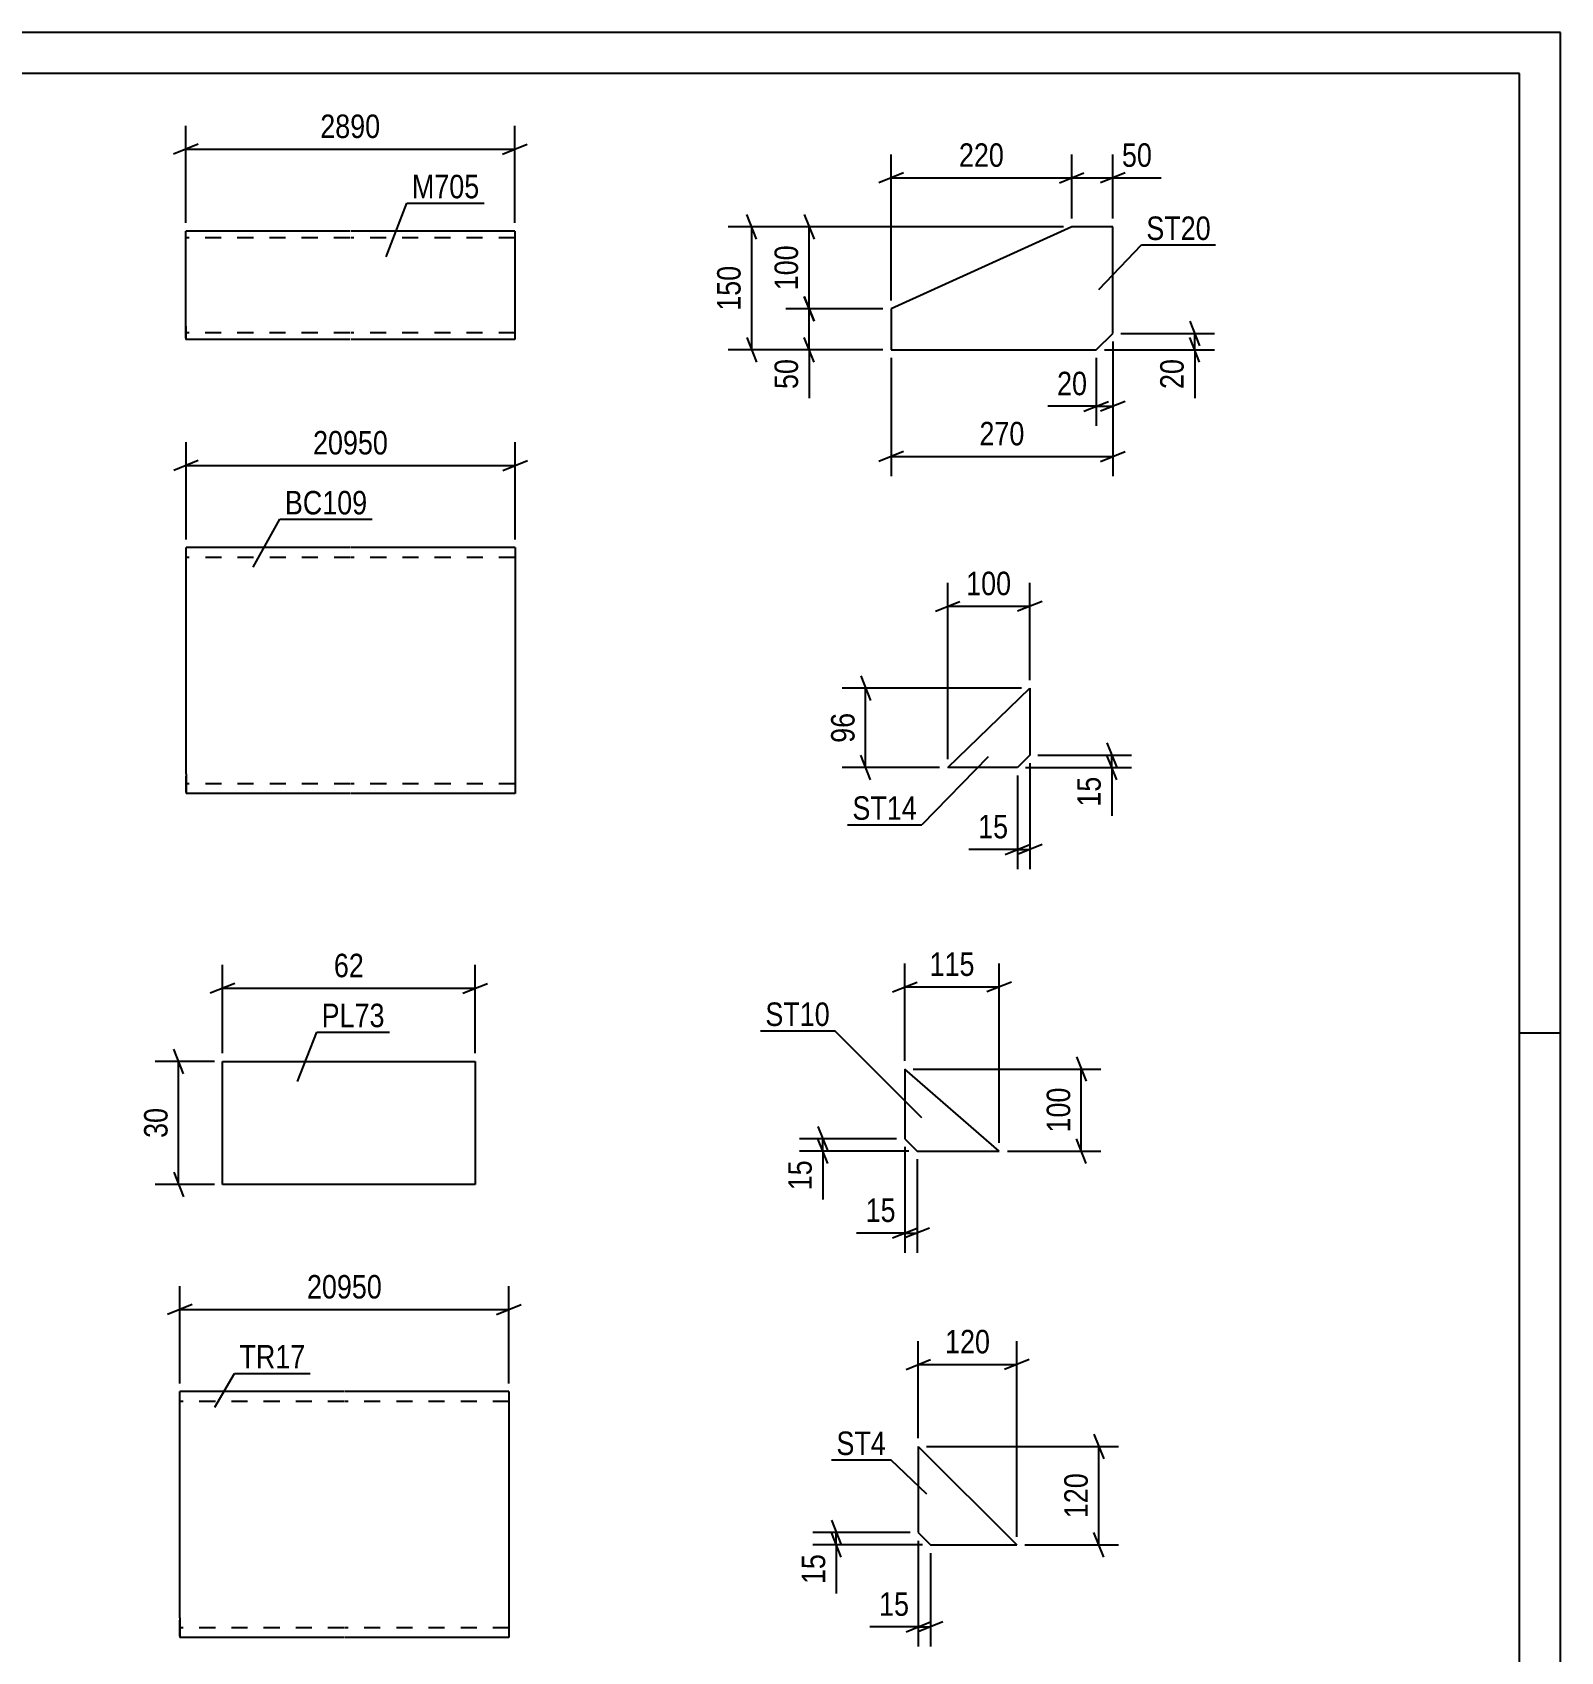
# Model space of a CAD drawing. Header units: millimetres. Extents: x 0 to 594, y 0 to 420.
# Drawn here: x 407.7 to 594, y 222.6 to 420 of the extents above; entities that cross this region are included whole.
import ezdxf

# ---------------------------------------------------------------- set-up
doc = ezdxf.new("R2010")
doc.units = ezdxf.units.MM
doc.linetypes.add('DXK_LINE_DOT2', pattern=[3.9198, 1.9599, -1.9599])
doc.styles.add('Arial Narrow', font='ARIALN.TTF', dxfattribs={"height": 0.2})

# ---------------------------------------------------------------- blocks, each defined once
blk = doc.blocks.new('Unknown-389636974-24141')
at = {"color": 5, "linetype": 'Continuous'}
for p, q in [((594, 420), (0, 420)), ((594, 0), (594, 420)), ((589, 415), (5, 415)), ((589, 5), (589, 415)), ((594, 298), (589, 298))]:
    blk.add_line(p, q, dxfattribs=at)
blk = doc.blocks.new('Part-389636974-57301 - 57300')
at = {"color": 2, "linetype": 'Continuous'}
for p, q in [((430.93, 279.54), (430.93, 294.54)), ((430.93, 294.54), (461.71, 294.54)), ((461.71, 294.54), (461.71, 279.54)), ((461.71, 279.54), (430.93, 279.54))]:
    blk.add_line(p, q, dxfattribs=at)
blk = doc.blocks.new('Part-389636974-56976 - 56975')
at = {"color": 2, "linetype": 'Continuous'}
for p, q in [((515.72, 247.59), (515.72, 237.09)), ((515.72, 247.59), (527.72, 235.59)), ((515.72, 237.09), (517.22, 235.59)), ((517.22, 235.59), (527.72, 235.59))]:
    blk.add_line(p, q, dxfattribs=at)
blk = doc.blocks.new('Part-389636974-57075 - 57074')
at = {"color": 2, "linetype": 'Continuous'}
for p, q in [((519.3, 330.38), (529.3, 340.03)), ((529.3, 340.03), (529.3, 331.88)), ((529.3, 331.88), (527.8, 330.38)), ((527.8, 330.38), (519.3, 330.38))]:
    blk.add_line(p, q, dxfattribs=at)
blk = doc.blocks.new('Part-389636974-57110 - 57109')
at = {"color": 2, "linetype": 'Continuous'}
for p, q in [((534.41, 396.3), (512.41, 386.3)), ((539.41, 396.3), (534.41, 396.3)), ((539.41, 383.3), (539.41, 396.3)), ((512.41, 386.3), (512.41, 381.3)), ((537.41, 381.3), (539.41, 383.3)), ((512.41, 381.3), (537.41, 381.3))]:
    blk.add_line(p, q, dxfattribs=at)
blk = doc.blocks.new('Part-389636974-57122 - 57121')
at = {"color": 2, "linetype": 'Continuous'}
for p, q in [((446.44, 395.77), (426.44, 395.77)), ((426.44, 384.17), (426.44, 395.77)), ((466.54, 395.77), (446.54, 395.77)), ((466.54, 395.77), (466.54, 382.57)), ((426.44, 384.17), (426.44, 382.57)), ((446.44, 382.57), (426.44, 382.57)), ((466.54, 382.57), (446.54, 382.57))]:
    blk.add_line(p, q, dxfattribs=at)
at = {"color": 7, "linetype": 'DXK_LINE_DOT2'}
for p, q in [((446.44, 394.97), (426.44, 394.97)), ((466.54, 394.97), (446.54, 394.97)), ((426.44, 382.7), (426.44, 384.17)), ((426.44, 383.37), (426.44, 383.44)), ((446.44, 383.37), (426.44, 383.37)), ((466.54, 383.37), (446.54, 383.37)), ((466.54, 383.37), (466.54, 383.44))]:
    blk.add_line(p, q, dxfattribs=at)
blk = doc.blocks.new('Part-389636974-57137 - 57136')
at = {"color": 2, "linetype": 'Continuous'}
for p, q in [((446.47, 357.19), (426.47, 357.19)), ((426.47, 329.59), (426.47, 357.19)), ((466.57, 357.19), (446.57, 357.19)), ((466.57, 357.19), (466.57, 327.19)), ((426.47, 329.59), (426.47, 327.19)), ((446.47, 327.19), (426.47, 327.19)), ((466.57, 327.19), (446.57, 327.19))]:
    blk.add_line(p, q, dxfattribs=at)
at = {"color": 7, "linetype": 'DXK_LINE_DOT2'}
for p, q in [((446.47, 355.99), (426.47, 355.99)), ((466.57, 355.99), (446.57, 355.99)), ((426.47, 327.37), (426.47, 329.59)), ((426.47, 328.39), (426.47, 328.48)), ((446.47, 328.39), (426.47, 328.39)), ((466.57, 328.39), (446.57, 328.39)), ((466.57, 328.39), (466.57, 328.48))]:
    blk.add_line(p, q, dxfattribs=at)
blk = doc.blocks.new('Part-389636974-57146 - 57145')
at = {"color": 2, "linetype": 'Continuous'}
for p, q in [((445.73, 254.28), (425.73, 254.28)), ((425.73, 226.68), (425.73, 254.28)), ((465.83, 254.28), (445.83, 254.28)), ((465.83, 254.28), (465.83, 224.28)), ((425.73, 226.68), (425.73, 224.28)), ((445.73, 224.28), (425.73, 224.28)), ((465.83, 224.28), (445.83, 224.28))]:
    blk.add_line(p, q, dxfattribs=at)
at = {"color": 7, "linetype": 'DXK_LINE_DOT2'}
for p, q in [((445.73, 253.08), (425.73, 253.08)), ((465.83, 253.08), (445.83, 253.08)), ((425.73, 224.47), (425.73, 226.68)), ((425.73, 225.48), (425.73, 225.57)), ((445.73, 225.48), (425.73, 225.48)), ((465.83, 225.48), (445.83, 225.48)), ((465.83, 225.48), (465.83, 225.57))]:
    blk.add_line(p, q, dxfattribs=at)
blk = doc.blocks.new('Part-389636974-57215 - 57214')
at = {"color": 2, "linetype": 'Continuous'}
for p, q in [((525.58, 283.61), (514.08, 293.61)), ((514.08, 293.61), (514.08, 285.11)), ((514.08, 285.11), (515.58, 283.61)), ((515.58, 283.61), (525.58, 283.61))]:
    blk.add_line(p, q, dxfattribs=at)
blk = doc.blocks.new('StraightDimension-389636974-57996 - 57300')
at = {"color": 7, "linetype": 'Continuous'}
for p, q in [((430.93, 295.54), (430.93, 306.3)), ((461.71, 295.54), (461.71, 306.3)), ((432.43, 304.05), (429.43, 302.85)), ((460.21, 302.85), (463.21, 304.05)), ((430.93, 303.45), (461.71, 303.45))]:
    blk.add_line(p, q, dxfattribs=at)
at = {"color": 0}
blk.add_wipeout([(448.75, 304.2), (448.75, 308.4), (443.89, 308.4), (443.89, 304.2)], dxfattribs=at)
at = {"color": 3, "style": 'Arial Narrow'}
blk.add_text('62', height=2.863, dxfattribs=at).set_placement((444.49, 304.8))
blk = doc.blocks.new('StraightDimension-389636974-57992 - 57300')
at = {"color": 7, "linetype": 'Continuous'}
for p, q in [((429.93, 294.54), (422.72, 294.54)), ((426.17, 293.04), (424.97, 296.04)), ((425.57, 279.54), (425.57, 294.54)), ((424.97, 281.04), (426.17, 278.04)), ((429.93, 279.54), (422.72, 279.54))]:
    blk.add_line(p, q, dxfattribs=at)
at = {"color": 0}
blk.add_wipeout([(424.82, 289.47), (420.62, 289.47), (420.62, 284.61), (424.82, 284.61)], dxfattribs=at)
at = {"color": 3, "style": 'Arial Narrow'}
blk.add_text('30', height=2.863, rotation=90.0002, dxfattribs=at).set_placement((424.22, 285.21))
blk = doc.blocks.new('StraightDimension-389636974-57644 - 56975')
at = {"color": 7, "linetype": 'Continuous'}
for p, q in [((514.72, 237.09), (502.87, 237.09)), ((505.12, 238.59), (506.32, 235.59)), ((506.32, 234.09), (505.12, 237.09)), ((505.72, 235.59), (505.72, 237.09)), ((516.22, 235.59), (502.87, 235.59))]:
    blk.add_line(p, q, dxfattribs=at)
at = {"color": 0}
blk.add_wipeout([(504.97, 235.06), (500.77, 235.06), (500.77, 230.21), (504.97, 230.21)], dxfattribs=at)
at = {"color": 7, "linetype": 'Continuous'}
blk.add_line((505.72, 235.59), (505.72, 229.68), dxfattribs=at)
blk.add_line((505.72, 235.59), (505.72, 229.68), dxfattribs=at)
at = {"color": 3, "style": 'Arial Narrow'}
blk.add_text('15', height=2.863, rotation=90.0002, dxfattribs=at).set_placement((504.37, 230.81))
blk = doc.blocks.new('StraightDimension-389636974-57636 - 56975')
at = {"color": 7, "linetype": 'Continuous'}
for p, q in [((515.72, 236.09), (515.72, 223.19)), ((517.22, 234.59), (517.22, 223.19)), ((514.22, 224.99), (517.22, 226.19)), ((518.72, 226.19), (515.72, 224.99)), ((515.72, 225.59), (517.22, 225.59))]:
    blk.add_line(p, q, dxfattribs=at)
at = {"color": 0}
blk.add_wipeout([(515.2, 226.34), (515.2, 230.54), (510.34, 230.54), (510.34, 226.34)], dxfattribs=at)
at = {"color": 7, "linetype": 'Continuous'}
blk.add_line((515.72, 225.59), (509.82, 225.59), dxfattribs=at)
blk.add_line((515.72, 225.59), (509.82, 225.59), dxfattribs=at)
at = {"color": 3, "style": 'Arial Narrow'}
blk.add_text('15', height=2.863, dxfattribs=at).set_placement((510.94, 226.94))
blk = doc.blocks.new('StraightDimension-389636974-57648 - 56975')
at = {"color": 7, "linetype": 'Continuous'}
for p, q in [((537.12, 249.09), (538.32, 246.09)), ((516.72, 247.59), (540.12, 247.59)), ((537.72, 235.59), (537.72, 247.59)), ((538.32, 234.09), (537.12, 237.09)), ((528.72, 235.59), (540.12, 235.59))]:
    blk.add_line(p, q, dxfattribs=at)
at = {"color": 0}
blk.add_wipeout([(536.97, 244.93), (532.77, 244.93), (532.77, 238.25), (536.97, 238.25)], dxfattribs=at)
at = {"color": 3, "style": 'Arial Narrow'}
blk.add_text('120', height=2.863, rotation=90.0002, dxfattribs=at).set_placement((536.37, 238.85))
blk = doc.blocks.new('StraightDimension-389636974-57640 - 56975')
at = {"color": 7, "linetype": 'Continuous'}
for p, q in [((515.72, 248.59), (515.72, 260.44)), ((527.72, 236.59), (527.72, 260.44)), ((514.22, 256.99), (517.22, 258.19)), ((515.72, 257.59), (527.72, 257.59)), ((529.22, 258.19), (526.22, 256.99))]:
    blk.add_line(p, q, dxfattribs=at)
at = {"color": 0}
blk.add_wipeout([(525.06, 258.34), (525.06, 262.54), (518.38, 262.54), (518.38, 258.34)], dxfattribs=at)
at = {"color": 3, "style": 'Arial Narrow'}
blk.add_text('120', height=2.863, dxfattribs=at).set_placement((518.98, 258.94))
blk = doc.blocks.new('StraightDimension-389636974-57848 - 57074')
at = {"color": 7, "linetype": 'Continuous'}
for p, q in [((530.3, 331.88), (541.7, 331.88)), ((538.7, 333.38), (539.9, 330.38)), ((539.9, 328.88), (538.7, 331.88)), ((539.3, 330.38), (539.3, 331.88)), ((528.8, 330.38), (541.7, 330.38))]:
    blk.add_line(p, q, dxfattribs=at)
at = {"color": 0}
blk.add_wipeout([(538.55, 329.86), (534.35, 329.86), (534.35, 325), (538.55, 325)], dxfattribs=at)
at = {"color": 7, "linetype": 'Continuous'}
blk.add_line((539.3, 330.38), (539.3, 324.47), dxfattribs=at)
blk.add_line((539.3, 330.38), (539.3, 324.47), dxfattribs=at)
at = {"color": 3, "style": 'Arial Narrow'}
blk.add_text('15', height=2.863, rotation=90.0002, dxfattribs=at).set_placement((537.95, 325.6))
blk = doc.blocks.new('StraightDimension-389636974-57840 - 57074')
at = {"color": 7, "linetype": 'Continuous'}
for p, q in [((529.3, 330.88), (529.3, 317.98)), ((527.8, 329.38), (527.8, 317.98)), ((526.3, 319.78), (529.3, 320.98)), ((530.8, 320.98), (527.8, 319.78)), ((527.8, 320.38), (529.3, 320.38))]:
    blk.add_line(p, q, dxfattribs=at)
at = {"color": 0}
blk.add_wipeout([(527.27, 321.13), (527.27, 325.33), (522.41, 325.33), (522.41, 321.13)], dxfattribs=at)
at = {"color": 7, "linetype": 'Continuous'}
blk.add_line((527.8, 320.38), (521.89, 320.38), dxfattribs=at)
blk.add_line((527.8, 320.38), (521.89, 320.38), dxfattribs=at)
at = {"color": 3, "style": 'Arial Narrow'}
blk.add_text('15', height=2.863, dxfattribs=at).set_placement((523.01, 321.73))
blk = doc.blocks.new('StraightDimension-389636974-57852 - 57074')
at = {"color": 7, "linetype": 'Continuous'}
for p, q in [((528.3, 340.03), (506.45, 340.03)), ((508.7, 341.53), (509.9, 338.53)), ((509.3, 330.38), (509.3, 340.03)), ((509.9, 328.88), (508.7, 331.88)), ((518.3, 330.38), (506.45, 330.38))]:
    blk.add_line(p, q, dxfattribs=at)
at = {"color": 0}
blk.add_wipeout([(508.55, 337.63), (504.35, 337.63), (504.35, 332.78), (508.55, 332.78)], dxfattribs=at)
at = {"color": 3, "style": 'Arial Narrow'}
blk.add_text('96', height=2.863, rotation=90.0002, dxfattribs=at).set_placement((507.95, 333.38))
blk = doc.blocks.new('StraightDimension-389636974-57844 - 57074')
at = {"color": 7, "linetype": 'Continuous'}
for p, q in [((519.3, 331.38), (519.3, 352.88)), ((529.3, 341.03), (529.3, 352.88)), ((517.8, 349.43), (520.8, 350.63)), ((519.3, 350.03), (529.3, 350.03)), ((530.8, 350.63), (527.8, 349.43))]:
    blk.add_line(p, q, dxfattribs=at)
at = {"color": 0}
blk.add_wipeout([(527.64, 350.78), (527.64, 354.98), (520.95, 354.98), (520.95, 350.78)], dxfattribs=at)
at = {"color": 3, "style": 'Arial Narrow'}
blk.add_text('100', height=2.863, dxfattribs=at).set_placement((521.55, 351.38))
blk = doc.blocks.new('StraightDimension-389636974-57889 - 57109')
at = {"color": 7, "linetype": 'Continuous'}
for p, q in [((501.81, 387.8), (503.01, 384.8)), ((511.41, 386.3), (499.56, 386.3)), ((502.41, 381.3), (502.41, 386.3)), ((511.41, 381.3), (499.56, 381.3)), ((503.01, 379.8), (501.81, 382.8))]:
    blk.add_line(p, q, dxfattribs=at)
at = {"color": 0}
blk.add_wipeout([(501.66, 380.78), (497.46, 380.78), (497.46, 375.92), (501.66, 375.92)], dxfattribs=at)
at = {"color": 7, "linetype": 'Continuous'}
blk.add_line((502.41, 381.3), (502.41, 375.4), dxfattribs=at)
blk.add_line((502.41, 381.3), (502.41, 375.4), dxfattribs=at)
at = {"color": 3, "style": 'Arial Narrow'}
blk.add_text('50', height=2.863, rotation=90.0002, dxfattribs=at).set_placement((501.06, 376.52))
blk = doc.blocks.new('StraightDimension-389636974-57884 - 57109')
at = {"color": 7, "linetype": 'Continuous'}
for p, q in [((540.41, 383.3), (551.81, 383.3)), ((548.81, 384.8), (550.01, 381.8)), ((549.41, 381.3), (549.41, 383.3)), ((538.41, 381.3), (551.81, 381.3)), ((550.01, 379.8), (548.81, 382.8))]:
    blk.add_line(p, q, dxfattribs=at)
at = {"color": 0}
blk.add_wipeout([(548.66, 380.78), (544.46, 380.78), (544.46, 375.92), (548.66, 375.92)], dxfattribs=at)
at = {"color": 7, "linetype": 'Continuous'}
blk.add_line((549.41, 381.3), (549.41, 375.4), dxfattribs=at)
blk.add_line((549.41, 381.3), (549.41, 375.4), dxfattribs=at)
at = {"color": 3, "style": 'Arial Narrow'}
blk.add_text('20', height=2.863, rotation=90.0002, dxfattribs=at).set_placement((548.06, 376.52))
blk = doc.blocks.new('StraightDimension-389636974-57876 - 57109')
at = {"color": 7, "linetype": 'Continuous'}
for p, q in [((539.41, 382.3), (539.41, 372.01)), ((537.41, 380.3), (537.41, 372.01)), ((535.91, 373.81), (538.91, 375.01)), ((537.41, 374.41), (539.41, 374.41)), ((540.91, 375.01), (537.91, 373.81))]:
    blk.add_line(p, q, dxfattribs=at)
at = {"color": 0}
blk.add_wipeout([(536.89, 375.16), (536.89, 379.36), (532.03, 379.36), (532.03, 375.16)], dxfattribs=at)
at = {"color": 7, "linetype": 'Continuous'}
blk.add_line((537.41, 374.41), (531.51, 374.41), dxfattribs=at)
blk.add_line((537.41, 374.41), (531.51, 374.41), dxfattribs=at)
at = {"color": 3, "style": 'Arial Narrow'}
blk.add_text('20', height=2.863, dxfattribs=at).set_placement((532.63, 375.76))
blk = doc.blocks.new('StraightDimension-389636974-57888 - 57109')
at = {"color": 7, "linetype": 'Continuous'}
for p, q in [((501.81, 397.8), (503.01, 394.8)), ((533.41, 396.3), (499.56, 396.3)), ((502.41, 386.3), (502.41, 396.3)), ((503.01, 384.8), (501.81, 387.8)), ((511.41, 386.3), (499.56, 386.3))]:
    blk.add_line(p, q, dxfattribs=at)
at = {"color": 0}
blk.add_wipeout([(501.66, 394.64), (497.46, 394.64), (497.46, 387.96), (501.66, 387.96)], dxfattribs=at)
at = {"color": 3, "style": 'Arial Narrow'}
blk.add_text('100', height=2.863, rotation=90.0002, dxfattribs=at).set_placement((501.06, 388.56))
blk = doc.blocks.new('StraightDimension-389636974-57894 - 57109')
at = {"color": 7, "linetype": 'Continuous'}
for p, q in [((539.41, 382.3), (539.41, 365.9)), ((512.41, 380.3), (512.41, 365.9)), ((513.91, 368.9), (510.91, 367.7)), ((512.41, 368.3), (539.41, 368.3)), ((537.91, 367.7), (540.91, 368.9))]:
    blk.add_line(p, q, dxfattribs=at)
at = {"color": 0}
blk.add_wipeout([(529.25, 369.05), (529.25, 373.25), (522.57, 373.25), (522.57, 369.05)], dxfattribs=at)
at = {"color": 3, "style": 'Arial Narrow'}
blk.add_text('270', height=2.863, dxfattribs=at).set_placement((523.17, 369.65))
blk = doc.blocks.new('StraightDimension-389636974-57898 - 57109')
at = {"color": 7, "linetype": 'Continuous'}
for p, q in [((496.01, 394.8), (494.81, 397.8)), ((533.41, 396.3), (492.56, 396.3)), ((495.41, 381.3), (495.41, 396.3)), ((511.41, 381.3), (492.56, 381.3)), ((494.81, 382.8), (496.01, 379.8))]:
    blk.add_line(p, q, dxfattribs=at)
at = {"color": 0}
blk.add_wipeout([(494.66, 392.14), (490.46, 392.14), (490.46, 385.46), (494.66, 385.46)], dxfattribs=at)
at = {"color": 3, "style": 'Arial Narrow'}
blk.add_text('150', height=2.863, rotation=90.0002, dxfattribs=at).set_placement((494.06, 386.06))
blk = doc.blocks.new('StraightDimension-389636974-60674 - 57109')
at = {"color": 7, "linetype": 'Continuous'}
for p, q in [((534.41, 397.3), (534.41, 405.11)), ((539.41, 397.3), (539.41, 405.11)), ((532.91, 401.66), (535.91, 402.86)), ((540.91, 402.86), (537.91, 401.66)), ((534.41, 402.26), (539.41, 402.26))]:
    blk.add_line(p, q, dxfattribs=at)
at = {"color": 0}
blk.add_wipeout([(544.79, 403.01), (544.79, 407.21), (539.94, 407.21), (539.94, 403.01)], dxfattribs=at)
at = {"color": 7, "linetype": 'Continuous'}
blk.add_line((539.41, 402.26), (545.32, 402.26), dxfattribs=at)
blk.add_line((539.41, 402.26), (545.32, 402.26), dxfattribs=at)
at = {"color": 3, "style": 'Arial Narrow'}
blk.add_text('50', height=2.863, dxfattribs=at).set_placement((540.54, 403.61))
blk = doc.blocks.new('StraightDimension-389636974-60675 - 57109')
at = {"color": 7, "linetype": 'Continuous'}
for p, q in [((512.41, 387.3), (512.41, 405.11)), ((534.41, 397.3), (534.41, 405.11)), ((513.91, 402.86), (510.91, 401.66)), ((532.91, 401.66), (535.91, 402.86)), ((512.41, 402.26), (534.41, 402.26))]:
    blk.add_line(p, q, dxfattribs=at)
at = {"color": 0}
blk.add_wipeout([(526.75, 403.01), (526.75, 407.21), (520.07, 407.21), (520.07, 403.01)], dxfattribs=at)
at = {"color": 3, "style": 'Arial Narrow'}
blk.add_text('220', height=2.863, dxfattribs=at).set_placement((520.67, 403.61))
blk = doc.blocks.new('StraightDimension-389636974-57902 - 57121')
at = {"color": 7, "linetype": 'Continuous'}
for p, q in [((426.44, 396.77), (426.44, 408.62)), ((466.54, 396.77), (466.54, 408.62)), ((427.94, 406.37), (424.94, 405.17)), ((426.44, 405.77), (466.54, 405.77)), ((465.04, 405.17), (468.04, 406.37))]:
    blk.add_line(p, q, dxfattribs=at)
at = {"color": 0}
blk.add_wipeout([(450.74, 406.52), (450.74, 410.72), (442.23, 410.72), (442.23, 406.52)], dxfattribs=at)
at = {"color": 3, "style": 'Arial Narrow'}
blk.add_text('2890', height=2.863, dxfattribs=at).set_placement((442.83, 407.12))
blk = doc.blocks.new('StraightDimension-389636974-57936 - 57136')
at = {"color": 7, "linetype": 'Continuous'}
for p, q in [((426.47, 358.19), (426.47, 370.04)), ((466.57, 358.19), (466.57, 370.04)), ((427.97, 367.79), (424.97, 366.59)), ((465.07, 366.59), (468.07, 367.79)), ((426.47, 367.19), (466.57, 367.19))]:
    blk.add_line(p, q, dxfattribs=at)
at = {"color": 0}
blk.add_wipeout([(451.69, 367.94), (451.69, 372.14), (441.35, 372.14), (441.35, 367.94)], dxfattribs=at)
at = {"color": 3, "style": 'Arial Narrow'}
blk.add_text('20950', height=2.863, dxfattribs=at).set_placement((441.95, 368.54))
blk = doc.blocks.new('StraightDimension-389636974-57940 - 57145')
at = {"color": 7, "linetype": 'Continuous'}
for p, q in [((425.73, 255.28), (425.73, 267.13)), ((465.83, 255.28), (465.83, 267.13)), ((427.23, 264.88), (424.23, 263.68)), ((464.33, 263.68), (467.33, 264.88)), ((425.73, 264.28), (465.83, 264.28))]:
    blk.add_line(p, q, dxfattribs=at)
at = {"color": 0}
blk.add_wipeout([(450.95, 265.03), (450.95, 269.23), (440.61, 269.23), (440.61, 265.03)], dxfattribs=at)
at = {"color": 3, "style": 'Arial Narrow'}
blk.add_text('20950', height=2.863, dxfattribs=at).set_placement((441.21, 265.63))
blk = doc.blocks.new('StraightDimension-389636974-57988 - 57214')
at = {"color": 7, "linetype": 'Continuous'}
for p, q in [((534.98, 295.11), (536.18, 292.11)), ((515.08, 293.61), (537.98, 293.61)), ((535.58, 283.61), (535.58, 293.61)), ((536.18, 282.11), (534.98, 285.11)), ((526.58, 283.61), (537.98, 283.61))]:
    blk.add_line(p, q, dxfattribs=at)
at = {"color": 0}
blk.add_wipeout([(534.83, 291.96), (530.63, 291.96), (530.63, 285.27), (534.83, 285.27)], dxfattribs=at)
at = {"color": 3, "style": 'Arial Narrow'}
blk.add_text('100', height=2.863, rotation=90.0002, dxfattribs=at).set_placement((534.23, 285.87))
blk = doc.blocks.new('StraightDimension-389636974-57980 - 57214')
at = {"color": 7, "linetype": 'Continuous'}
for p, q in [((514.08, 294.61), (514.08, 306.46)), ((525.58, 284.61), (525.58, 306.46)), ((512.58, 303.01), (515.58, 304.21)), ((527.08, 304.21), (524.08, 303.01)), ((514.08, 303.61), (525.58, 303.61))]:
    blk.add_line(p, q, dxfattribs=at)
at = {"color": 0}
blk.add_wipeout([(523.17, 304.36), (523.17, 308.56), (516.49, 308.56), (516.49, 304.36)], dxfattribs=at)
at = {"color": 3, "style": 'Arial Narrow'}
blk.add_text('115', height=2.863, dxfattribs=at).set_placement((517.09, 304.96))
blk = doc.blocks.new('StraightDimension-389636974-57984 - 57214')
at = {"color": 7, "linetype": 'Continuous'}
for p, q in [((503.48, 286.61), (504.68, 283.61)), ((513.08, 285.11), (501.23, 285.11)), ((504.68, 282.11), (503.48, 285.11)), ((504.08, 283.61), (504.08, 285.11)), ((514.58, 283.61), (501.23, 283.61))]:
    blk.add_line(p, q, dxfattribs=at)
at = {"color": 0}
blk.add_wipeout([(503.33, 283.09), (499.13, 283.09), (499.13, 278.23), (503.33, 278.23)], dxfattribs=at)
at = {"color": 7, "linetype": 'Continuous'}
blk.add_line((504.08, 283.61), (504.08, 277.71), dxfattribs=at)
blk.add_line((504.08, 283.61), (504.08, 277.71), dxfattribs=at)
at = {"color": 3, "style": 'Arial Narrow'}
blk.add_text('15', height=2.863, rotation=90.0002, dxfattribs=at).set_placement((502.73, 278.83))
blk = doc.blocks.new('StraightDimension-389636974-57976 - 57214')
at = {"color": 7, "linetype": 'Continuous'}
for p, q in [((514.08, 284.11), (514.08, 271.21)), ((515.58, 282.61), (515.58, 271.21)), ((512.58, 273.01), (515.58, 274.21)), ((517.08, 274.21), (514.08, 273.01)), ((514.08, 273.61), (515.58, 273.61))]:
    blk.add_line(p, q, dxfattribs=at)
at = {"color": 0}
blk.add_wipeout([(513.55, 274.36), (513.55, 278.56), (508.7, 278.56), (508.7, 274.36)], dxfattribs=at)
at = {"color": 7, "linetype": 'Continuous'}
blk.add_line((514.08, 273.61), (508.17, 273.61), dxfattribs=at)
blk.add_line((514.08, 273.61), (508.17, 273.61), dxfattribs=at)
at = {"color": 3, "style": 'Arial Narrow'}
blk.add_text('15', height=2.863, dxfattribs=at).set_placement((509.3, 274.96))
blk = doc.blocks.new('Mark-389636974-58131 - 57300')
at = {"color": 0}
blk.add_wipeout([(450.68, 298.71), (450.68, 301.71), (443, 301.71), (443, 298.71)], dxfattribs=at)
blk.add_wipeout([(450.68, 298.71), (450.68, 301.71), (443, 301.71), (443, 298.71)], dxfattribs=at)
at = {"color": 30, "linetype": 'Continuous'}
for p, q in [((440.06, 292.1), (442.4, 298.11)), ((442.4, 298.11), (451.28, 298.11))]:
    blk.add_line(p, q, dxfattribs=at)
at = {"color": 3, "style": 'Arial Narrow'}
blk.add_text('PL73', height=2.863, dxfattribs=at).set_placement((443, 298.71))
blk = doc.blocks.new('Mark-389636974-58052 - 56975')
at = {"color": 0}
blk.add_wipeout([(511.76, 246.55), (511.76, 249.55), (505.74, 249.55), (505.74, 246.55)], dxfattribs=at)
blk.add_wipeout([(511.76, 246.55), (511.76, 249.55), (505.74, 249.55), (505.74, 246.55)], dxfattribs=at)
at = {"color": 30, "linetype": 'Continuous'}
for p in [(505.14, 245.95), (516.77, 241.76)]:
    blk.add_line(p, (512.36, 245.95), dxfattribs=at)
at = {"color": 3, "style": 'Arial Narrow'}
blk.add_text('ST4', height=2.863, dxfattribs=at).set_placement((505.74, 246.55))
blk = doc.blocks.new('Mark-389636974-58083 - 57074')
at = {"color": 0}
blk.add_wipeout([(515.54, 324), (515.54, 327), (507.69, 327), (507.69, 324)], dxfattribs=at)
blk.add_wipeout([(515.54, 324), (515.54, 327), (507.69, 327), (507.69, 324)], dxfattribs=at)
at = {"color": 30, "linetype": 'Continuous'}
for p in [(524.22, 331.67), (507.09, 323.4)]:
    blk.add_line(p, (516.14, 323.4), dxfattribs=at)
at = {"color": 3, "style": 'Arial Narrow'}
blk.add_text('ST14', height=2.863, dxfattribs=at).set_placement((507.69, 324))
blk = doc.blocks.new('Mark-389636974-58095 - 57109')
at = {"color": 0}
blk.add_wipeout([(551.36, 394.69), (551.36, 397.69), (543.51, 397.69), (543.51, 394.69)], dxfattribs=at)
blk.add_wipeout([(551.36, 394.69), (551.36, 397.69), (543.51, 397.69), (543.51, 394.69)], dxfattribs=at)
at = {"color": 30, "linetype": 'Continuous'}
for p, q in [((537.72, 388.64), (542.91, 394.09)), ((542.91, 394.09), (551.96, 394.09))]:
    blk.add_line(p, q, dxfattribs=at)
at = {"color": 3, "style": 'Arial Narrow'}
blk.add_text('ST20', height=2.863, dxfattribs=at).set_placement((543.51, 394.69))
blk = doc.blocks.new('Mark-389636974-58098 - 57121')
at = {"color": 0}
blk.add_wipeout([(462.22, 399.77), (462.22, 402.77), (454, 402.77), (454, 399.77)], dxfattribs=at)
blk.add_wipeout([(462.22, 399.77), (462.22, 402.77), (454, 402.77), (454, 399.77)], dxfattribs=at)
at = {"color": 30, "linetype": 'Continuous'}
for p, q in [((450.85, 392.64), (453.4, 399.17)), ((453.4, 399.17), (462.82, 399.17))]:
    blk.add_line(p, q, dxfattribs=at)
at = {"color": 3, "style": 'Arial Narrow'}
blk.add_text('M705', height=2.863, dxfattribs=at).set_placement((454, 399.77))
blk = doc.blocks.new('Mark-389636974-58104 - 57136')
at = {"color": 0}
blk.add_wipeout([(448.57, 361.23), (448.57, 364.23), (438.52, 364.23), (438.52, 361.23)], dxfattribs=at)
blk.add_wipeout([(448.57, 361.23), (448.57, 364.23), (438.52, 364.23), (438.52, 361.23)], dxfattribs=at)
at = {"color": 30, "linetype": 'Continuous'}
for p, q in [((434.65, 354.78), (437.92, 360.63)), ((437.92, 360.63), (449.17, 360.63))]:
    blk.add_line(p, q, dxfattribs=at)
at = {"color": 3, "style": 'Arial Narrow'}
blk.add_text('BC109', height=2.863, dxfattribs=at).set_placement((438.52, 361.23))
blk = doc.blocks.new('Mark-389636974-58113 - 57145')
at = {"color": 0}
blk.add_wipeout([(441.01, 257.1), (441.01, 260.1), (432.98, 260.1), (432.98, 257.1)], dxfattribs=at)
blk.add_wipeout([(441.01, 257.1), (441.01, 260.1), (432.98, 260.1), (432.98, 257.1)], dxfattribs=at)
at = {"color": 30, "linetype": 'Continuous'}
for p, q in [((429.97, 252.39), (432.38, 256.5)), ((432.38, 256.5), (441.61, 256.5))]:
    blk.add_line(p, q, dxfattribs=at)
at = {"color": 3, "style": 'Arial Narrow'}
blk.add_text('TR17', height=2.863, dxfattribs=at).set_placement((432.98, 257.1))
blk = doc.blocks.new('Mark-389636974-58128 - 57214')
at = {"color": 0}
blk.add_wipeout([(504.94, 298.86), (504.94, 301.86), (497.08, 301.86), (497.08, 298.86)], dxfattribs=at)
blk.add_wipeout([(504.94, 298.86), (504.94, 301.86), (497.08, 301.86), (497.08, 298.86)], dxfattribs=at)
at = {"color": 30, "linetype": 'Continuous'}
for p in [(496.48, 298.26), (516.14, 287.65)]:
    blk.add_line(p, (505.54, 298.26), dxfattribs=at)
at = {"color": 3, "style": 'Arial Narrow'}
blk.add_text('ST10', height=2.863, dxfattribs=at).set_placement((497.08, 298.86))

msp = doc.modelspace()

# ---------------------------------------------------------------- block references
for name in ['Unknown-389636974-24141', 'Part-389636974-57122 - 57121', 'Part-389636974-57110 - 57109', 'Part-389636974-57137 - 57136', 'Part-389636974-57075 - 57074', 'Part-389636974-57301 - 57300', 'Part-389636974-57215 - 57214', 'Part-389636974-57146 - 57145', 'Part-389636974-56976 - 56975']:
    msp.add_blockref(name, (0, 0))

# ---------------------------------------------------------------- next in the draw order: block references
for name in ['StraightDimension-389636974-57902 - 57121', 'StraightDimension-389636974-57889 - 57109', 'StraightDimension-389636974-57884 - 57109', 'StraightDimension-389636974-57936 - 57136', 'StraightDimension-389636974-57848 - 57074', 'StraightDimension-389636974-57996 - 57300', 'StraightDimension-389636974-57988 - 57214', 'StraightDimension-389636974-57940 - 57145', 'StraightDimension-389636974-57644 - 56975']:
    msp.add_blockref(name, (0, 0))

# ---------------------------------------------------------------- next in the draw order: block references
for name in ['Mark-389636974-58098 - 57121', 'StraightDimension-389636974-57888 - 57109', 'StraightDimension-389636974-57876 - 57109', 'Mark-389636974-58104 - 57136', 'StraightDimension-389636974-57840 - 57074', 'StraightDimension-389636974-57980 - 57214', 'Mark-389636974-58131 - 57300', 'StraightDimension-389636974-57992 - 57300', 'Mark-389636974-58113 - 57145', 'StraightDimension-389636974-57636 - 56975']:
    msp.add_blockref(name, (0, 0))

# ---------------------------------------------------------------- next in the draw order: block references
for name in ['StraightDimension-389636974-57894 - 57109', 'StraightDimension-389636974-57852 - 57074', 'Mark-389636974-58128 - 57214', 'StraightDimension-389636974-57984 - 57214', 'StraightDimension-389636974-57648 - 56975']:
    msp.add_blockref(name, (0, 0))

# ---------------------------------------------------------------- next in the draw order: block references
for name in ['StraightDimension-389636974-57898 - 57109', 'StraightDimension-389636974-57844 - 57074', 'StraightDimension-389636974-57976 - 57214', 'StraightDimension-389636974-57640 - 56975']:
    msp.add_blockref(name, (0, 0))

# ---------------------------------------------------------------- next in the draw order: block references
for name in ['StraightDimension-389636974-60674 - 57109', 'Mark-389636974-58083 - 57074', 'Mark-389636974-58052 - 56975']:
    msp.add_blockref(name, (0, 0))

# ---------------------------------------------------------------- next in the draw order: block references
for name in ['StraightDimension-389636974-60675 - 57109', 'Mark-389636974-58095 - 57109']:
    msp.add_blockref(name, (0, 0))

doc.saveas('drawing.dxf')
